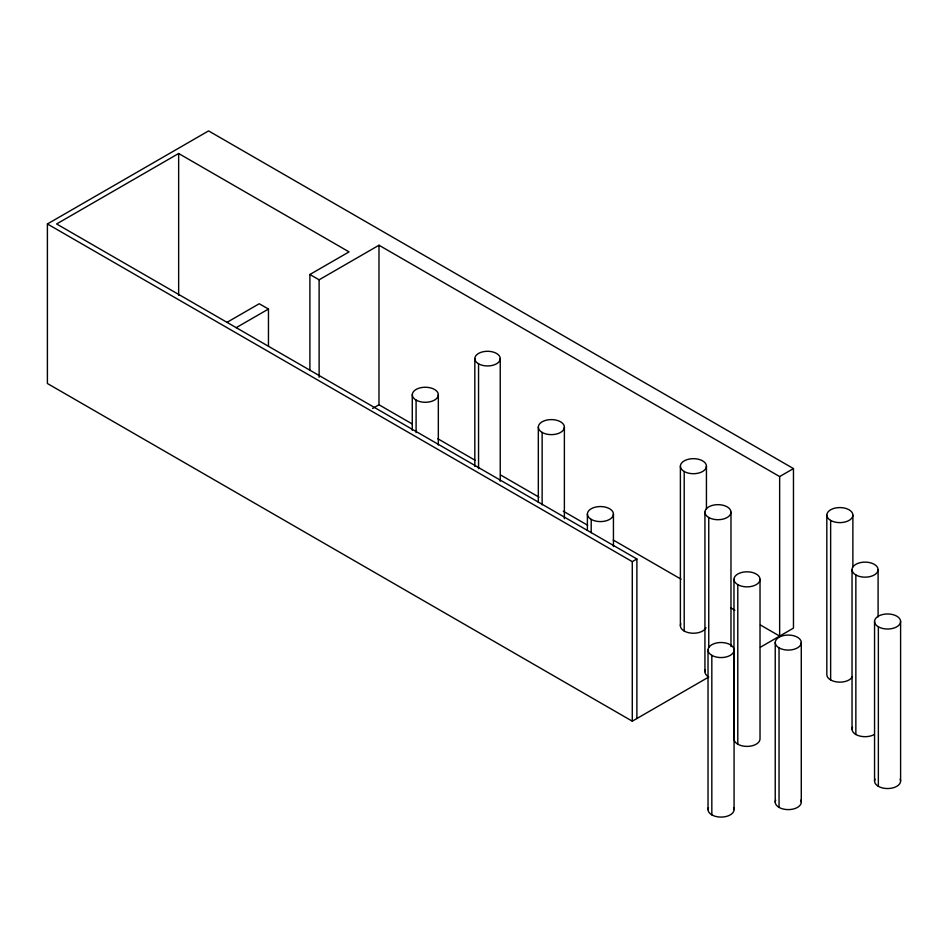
<?xml version="1.0" encoding="UTF-8"?>
<svg xmlns="http://www.w3.org/2000/svg" width="948" height="948" viewBox="0 0 948 948"><rect width="100%" height="100%" fill="white"/><g stroke="black" fill="none" stroke-linecap="round" stroke-linejoin="round"><path stroke-width="1.42" d="M705.371 669.774A13.023 7.525 0 0 0 708.749 677.038L632.28 721.179L47.4 383.502L47.4 223.965L208.584 130.907L793.464 468.585L793.464 628.121L760.45 647.188M309.901 370.502L309.901 274.493L349.054 251.884L178.651 153.505L56.607 223.965L636.89 558.988L636.89 718.525M227.01 322.344L259.242 303.739L268.462 309.048L268.462 345.984M236.218 327.664L268.462 309.048M309.901 274.493L319.121 279.802L378.987 245.236L779.647 476.56L793.464 468.585M372.611 408.458L378.987 404.772L412.273 423.993M47.4 223.965L632.28 561.643L636.89 558.988M437.869 438.77L474.995 460.207M500.591 474.984L538.997 497.155M563.313 511.197L587.641 525.239M613.238 540.016L681.091 579.192M731.003 608.012L734.854 610.228M760.45 625.016L779.647 636.096L779.647 476.56M900.6 621.485L900.6 781.022M878.358 626.806A13.023 7.525 0 0 0 900.162 623.429A13.023 7.525 0 0 0 884.2 614.221A13.023 7.525 0 0 0 878.358 626.806L878.358 786.342M878.097 569.641L878.097 616.911M874.554 621.485L874.554 781.022M855.854 574.962A13.023 7.525 0 0 0 877.647 571.585A13.023 7.525 0 0 0 861.696 562.377A13.023 7.525 0 0 0 855.854 574.962L855.854 734.499M852.88 515.096L852.88 566.797M852.039 569.641L852.039 729.178M830.638 520.416A13.023 7.525 0 0 0 852.43 517.039A13.023 7.525 0 0 0 836.48 507.832A13.023 7.525 0 0 0 830.638 520.416L830.638 679.953M826.822 515.096L826.822 674.632A13.023 7.525 0 0 0 838.15 682.086A13.023 7.525 0 0 0 852.43 676.576M801.285 642.566L801.285 802.091M779.043 647.875A13.023 7.525 0 0 0 800.835 644.51A13.023 7.525 0 0 0 784.885 635.302A13.023 7.525 0 0 0 779.043 647.875L779.043 807.412M775.227 642.566L775.227 802.091M760.023 579.335L760.023 738.871A13.023 7.525 0 0 1 747 746.396A13.023 7.525 0 0 1 733.977 738.871L733.977 579.335M737.793 584.655A13.023 7.525 0 0 0 759.585 581.29A13.023 7.525 0 0 0 743.623 572.071A13.023 7.525 0 0 0 737.793 584.655L737.793 744.192M734.072 650.032L734.072 809.568M730.979 512.181A13.023 7.525 0 0 1 711.45 518.698A13.023 7.525 0 0 1 711.45 505.663A13.023 7.525 0 0 1 730.979 512.181L730.979 646.607M711.83 655.352A13.023 7.525 0 0 0 733.634 651.987A13.023 7.525 0 0 0 717.672 642.768A13.023 7.525 0 0 0 711.83 655.352L711.83 814.889M708.749 517.501L708.749 647.496M708.026 650.032L708.026 809.568M706.438 466.191A13.023 7.525 0 0 1 686.897 472.697A13.023 7.525 0 0 1 686.897 459.673A13.023 7.525 0 0 1 706.438 466.191L706.438 509.029M704.933 512.181L704.933 671.717M684.207 471.5L684.207 631.036M680.391 466.191L680.391 625.716M632.28 561.643L632.28 721.179M613.439 514.077A13.023 7.525 0 0 1 593.898 520.582A13.023 7.525 0 0 1 593.898 507.559A13.023 7.525 0 0 1 613.439 514.077L613.439 546.569M591.208 519.397L591.208 532.681M587.393 514.077L587.393 530.323M564.38 427.121A13.023 7.525 0 0 1 544.839 433.627A13.023 7.525 0 0 1 544.839 420.604A13.023 7.525 0 0 1 564.38 427.121L564.38 518.698M542.138 432.43L542.138 504.822M538.322 427.121L538.322 502.452M500.236 358.617A12.703 7.335 0 0 1 481.181 364.968A12.703 7.335 0 0 1 481.181 352.265A12.703 7.335 0 0 1 500.236 358.617L500.236 481.217M478.55 363.795L478.55 468.679M474.829 358.617L474.829 466.452M438.332 394.759A13.023 7.525 0 0 1 418.791 401.277A13.023 7.525 0 0 1 418.791 388.253A13.023 7.525 0 0 1 438.332 394.759L438.332 444.991M416.089 400.08L416.089 432.584M412.273 394.759L412.273 430.214M378.987 245.236L378.987 404.772M319.121 279.802L319.121 377.304M178.651 153.505L178.651 295.314M705.999 627.671A13.023 7.525 0 0 1 690.049 632.98A13.023 7.525 0 0 1 680.83 623.772M874.281 734.499A13.023 7.525 0 0 1 858.556 735.684A13.023 7.525 0 0 1 852.489 727.235M800.835 800.148A13.023 7.525 0 0 1 788.262 809.616A13.023 7.525 0 0 1 775.677 800.148M733.634 807.625A13.023 7.525 0 0 1 721.049 817.093A13.023 7.525 0 0 1 708.464 807.625M900.162 779.078A13.023 7.525 0 0 1 887.577 788.546A13.023 7.525 0 0 1 874.992 779.078"/></g></svg>
